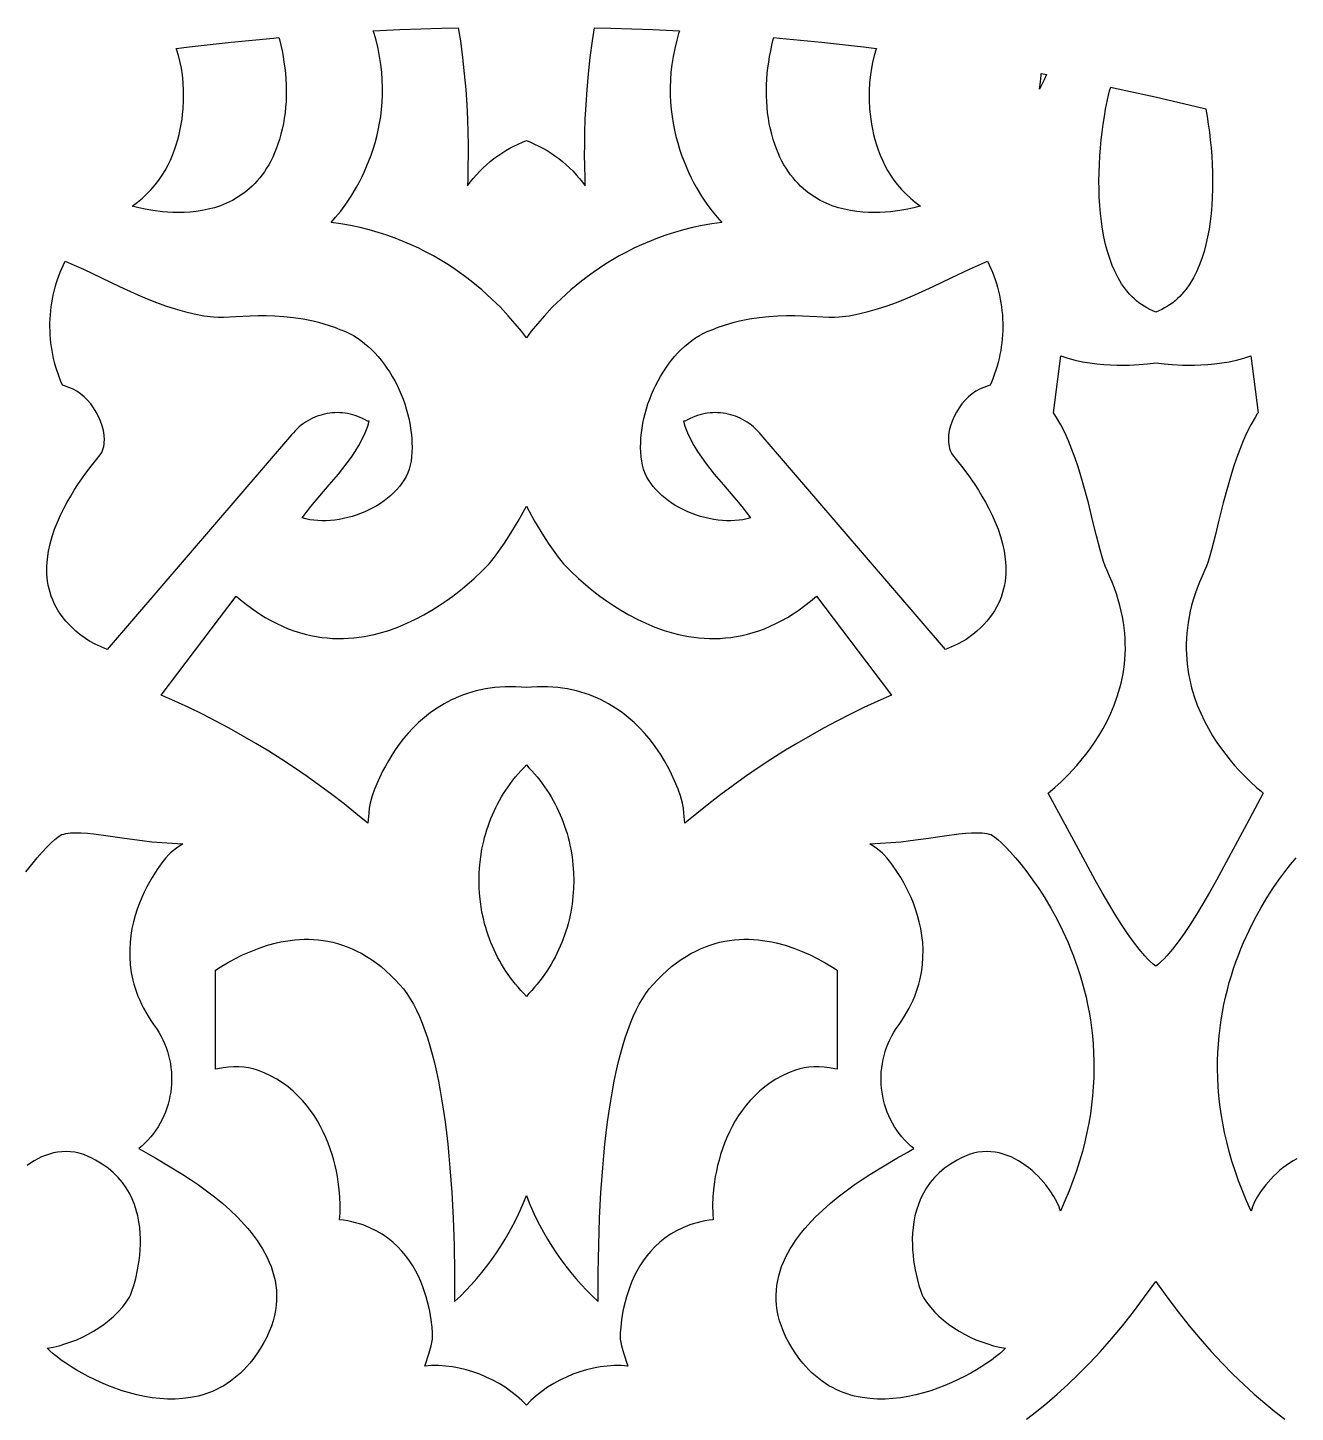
# Model space of a CAD drawing. Extents: x -350 to 350, y -780 to 780.
# Drawn here: x -30.1 to 46.4, y 516.4 to 599.9 of the extents above; entities that cross this region are included whole.
import ezdxf

# ---------------------------------------------------------------- set-up
doc = ezdxf.new("R2010")
doc.units = 0
doc.layers.add('LAYER_1', color=18, linetype='CONTINUOUS')

msp = doc.modelspace()

# ---------------------------------------------------------------- linework, layer by layer
at = {"layer": 'LAYER_1'}
for points in [[(5.095, 599.924), (7.641, 599.83), (9.252, 599.747), (9.191, 599.586), (9.072, 599.193), (8.952, 598.7), (8.855, 598.214), (8.78, 597.735), (8.726, 597.263), (8.693, 596.797), (8.678, 596.34), (8.682, 595.89), (8.703, 595.449), (8.74, 595.017), (8.792, 594.593), (8.858, 594.179), (8.938, 593.774), (9.029, 593.379), (9.132, 592.995), (9.246, 592.621), (9.368, 592.258), (9.499, 591.906), (9.637, 591.566), (9.782, 591.237), (9.932, 590.921), (10.086, 590.618), (10.244, 590.328), (10.565, 589.787), (10.888, 589.301), (11.205, 588.874), (11.508, 588.508), (11.789, 588.205), (11.188, 588.118), (10.604, 588.013), (10.035, 587.891), (9.482, 587.753), (8.945, 587.599), (8.423, 587.431), (7.916, 587.25), (7.425, 587.057), (6.949, 586.853), (6.487, 586.638), (6.041, 586.414), (5.61, 586.181), (5.194, 585.941), (4.792, 585.694), (4.405, 585.442), (4.033, 585.185), (3.675, 584.924), (3.331, 584.661), (3.002, 584.396), (2.687, 584.131), (2.099, 583.601), (1.567, 583.08), (1.09, 582.575), (0.667, 582.093), (0.298, 581.644), (0, 581.233), (-0.298, 581.644), (-0.667, 582.093), (-1.09, 582.575), (-1.567, 583.08), (-2.099, 583.601), (-2.687, 584.131), (-3.002, 584.396), (-3.331, 584.661), (-3.675, 584.924), (-4.033, 585.185), (-4.405, 585.442), (-4.792, 585.694), (-5.194, 585.941), (-5.61, 586.181), (-6.041, 586.414), (-6.487, 586.638), (-6.949, 586.853), (-7.425, 587.057), (-7.916, 587.25), (-8.423, 587.431), (-8.945, 587.599), (-9.482, 587.753), (-10.035, 587.891), (-10.604, 588.013), (-11.188, 588.118), (-11.789, 588.205), (-11.508, 588.508), (-11.205, 588.874), (-10.888, 589.301), (-10.565, 589.787), (-10.244, 590.328), (-10.086, 590.618), (-9.932, 590.921), (-9.782, 591.237), (-9.637, 591.566), (-9.499, 591.906), (-9.368, 592.258), (-9.246, 592.621), (-9.132, 592.995), (-9.029, 593.379), (-8.938, 593.774), (-8.858, 594.179), (-8.792, 594.593), (-8.74, 595.017), (-8.703, 595.449), (-8.682, 595.89), (-8.678, 596.34), (-8.693, 596.797), (-8.726, 597.263), (-8.78, 597.735), (-8.855, 598.214), (-8.952, 598.7), (-9.072, 599.193), (-9.191, 599.586), (-9.252, 599.747), (-7.641, 599.83), (-5.095, 599.924), (-4.113, 599.946), (-3.984, 599.152), (-3.85, 598.148), (-3.743, 597.164), (-3.661, 596.212), (-3.601, 595.299), (-3.559, 594.436), (-3.533, 593.631), (-3.52, 592.893), (-3.518, 592.233), (-3.522, 591.658), (-3.54, 590.804), (-3.552, 590.406), (-3.381, 590.635), (-3.201, 590.857), (-3.012, 591.074), (-2.815, 591.283), (-2.61, 591.485), (-2.399, 591.68), (-2.18, 591.867), (-1.955, 592.046), (-1.724, 592.216), (-1.488, 592.377), (-1.247, 592.529), (-1.001, 592.672), (-0.751, 592.804), (-0.498, 592.926), (-0.241, 593.038), (0, 593.139), (0.241, 593.038), (0.498, 592.926), (0.751, 592.804), (1.001, 592.672), (1.247, 592.529), (1.488, 592.377), (1.724, 592.216), (1.955, 592.046), (2.18, 591.867), (2.399, 591.68), (2.61, 591.485), (2.815, 591.283), (3.012, 591.074), (3.201, 590.857), (3.381, 590.635), (3.552, 590.406), (3.54, 590.804), (3.522, 591.658), (3.518, 592.233), (3.52, 592.893), (3.533, 593.631), (3.559, 594.436), (3.601, 595.299), (3.661, 596.212), (3.743, 597.164), (3.85, 598.148), (3.984, 599.152), (4.113, 599.946)], [(-14.903, 599.23), (-14.82, 598.893), (-14.746, 598.555), (-14.682, 598.214), (-14.626, 597.873), (-14.579, 597.531), (-14.542, 597.188), (-14.514, 596.846), (-14.496, 596.504), (-14.488, 596.163), (-14.491, 595.823), (-14.503, 595.485), (-14.527, 595.149), (-14.561, 594.815), (-14.606, 594.485), (-14.662, 594.158), (-14.729, 593.834), (-14.808, 593.514), (-14.898, 593.199), (-14.991, 592.917), (-15.09, 592.647), (-15.195, 592.389), (-15.307, 592.141), (-15.425, 591.905), (-15.548, 591.68), (-15.677, 591.465), (-15.811, 591.26), (-15.95, 591.066), (-16.094, 590.882), (-16.243, 590.707), (-16.395, 590.542), (-16.552, 590.386), (-16.712, 590.239), (-16.875, 590.1), (-17.042, 589.971), (-17.384, 589.736), (-17.736, 589.532), (-18.095, 589.357), (-18.46, 589.21), (-18.829, 589.089), (-19.199, 588.992), (-19.568, 588.916), (-19.935, 588.861), (-20.298, 588.824), (-20.653, 588.803), (-21, 588.796), (-21.336, 588.803), (-21.66, 588.82), (-21.968, 588.845), (-22.532, 588.916), (-23.013, 589), (-23.393, 589.083), (-23.788, 589.183), (-23.47, 589.419), (-23.173, 589.666), (-22.897, 589.924), (-22.64, 590.192), (-22.404, 590.468), (-22.185, 590.753), (-21.985, 591.044), (-21.802, 591.34), (-21.636, 591.642), (-21.485, 591.948), (-21.35, 592.258), (-21.23, 592.569), (-21.124, 592.882), (-21.031, 593.195), (-20.951, 593.508), (-20.882, 593.819), (-20.826, 594.127), (-20.779, 594.433), (-20.743, 594.734), (-20.717, 595.03), (-20.689, 595.603), (-20.69, 596.144), (-20.716, 596.646), (-20.761, 597.102), (-20.819, 597.503), (-20.886, 597.844), (-20.993, 598.26), (-21.119, 598.649), (-21.138, 598.698), (-20.341, 598.798), (-17.807, 599.08), (-15.269, 599.324), (-14.936, 599.351)], [(15.269, 599.324), (17.807, 599.08), (20.341, 598.798), (21.138, 598.698), (21.119, 598.649), (20.993, 598.26), (20.886, 597.844), (20.819, 597.503), (20.761, 597.102), (20.716, 596.646), (20.69, 596.144), (20.689, 595.603), (20.717, 595.03), (20.743, 594.734), (20.779, 594.433), (20.826, 594.127), (20.882, 593.819), (20.951, 593.508), (21.031, 593.195), (21.124, 592.882), (21.23, 592.569), (21.35, 592.258), (21.485, 591.948), (21.636, 591.642), (21.802, 591.34), (21.985, 591.044), (22.185, 590.753), (22.404, 590.468), (22.64, 590.192), (22.897, 589.924), (23.173, 589.666), (23.47, 589.419), (23.788, 589.183), (23.393, 589.083), (23.013, 589), (22.532, 588.916), (21.968, 588.845), (21.66, 588.82), (21.336, 588.803), (21, 588.796), (20.653, 588.803), (20.298, 588.824), (19.935, 588.861), (19.568, 588.916), (19.199, 588.992), (18.829, 589.089), (18.46, 589.21), (18.095, 589.357), (17.736, 589.532), (17.384, 589.736), (17.042, 589.971), (16.875, 590.1), (16.712, 590.239), (16.552, 590.386), (16.395, 590.542), (16.243, 590.707), (16.094, 590.882), (15.95, 591.066), (15.811, 591.26), (15.677, 591.465), (15.548, 591.68), (15.425, 591.905), (15.307, 592.141), (15.195, 592.389), (15.09, 592.647), (14.991, 592.917), (14.898, 593.199), (14.808, 593.514), (14.729, 593.834), (14.662, 594.158), (14.606, 594.485), (14.561, 594.815), (14.527, 595.149), (14.503, 595.485), (14.491, 595.823), (14.488, 596.163), (14.496, 596.504), (14.514, 596.846), (14.542, 597.188), (14.579, 597.531), (14.626, 597.873), (14.682, 598.214), (14.746, 598.555), (14.82, 598.893), (14.903, 599.23), (14.936, 599.351)], [(31.388, 597.118), (31.253, 596.808), (31.075, 596.435), (30.975, 596.243), (31.037, 596.673), (31.068, 597.083), (31.068, 597.178)], [(35.443, 596.322), (37.939, 595.778), (40.427, 595.196), (41.006, 595.052), (41.011, 595.026), (41.087, 594.58), (41.156, 594.122), (41.219, 593.654), (41.274, 593.176), (41.32, 592.691), (41.358, 592.201), (41.387, 591.706), (41.406, 591.208), (41.413, 590.71), (41.41, 590.212), (41.394, 589.716), (41.366, 589.224), (41.325, 588.737), (41.27, 588.257), (41.2, 587.786), (41.115, 587.324), (41.015, 586.874), (40.898, 586.437), (40.764, 586.015), (40.612, 585.609), (40.443, 585.221), (40.254, 584.853), (40.045, 584.505), (39.817, 584.181), (39.567, 583.88), (39.435, 583.739), (39.297, 583.605), (39.153, 583.478), (39.004, 583.357), (38.849, 583.244), (38.688, 583.139), (38.521, 583.041), (38.349, 582.951), (38.171, 582.868), (37.985, 582.794), (37.8, 582.868), (37.621, 582.951), (37.449, 583.041), (37.282, 583.139), (37.121, 583.244), (36.966, 583.357), (36.817, 583.478), (36.673, 583.605), (36.535, 583.739), (36.403, 583.88), (36.153, 584.181), (35.925, 584.505), (35.716, 584.853), (35.528, 585.221), (35.358, 585.609), (35.206, 586.015), (35.072, 586.437), (34.955, 586.874), (34.855, 587.324), (34.77, 587.786), (34.7, 588.257), (34.645, 588.737), (34.604, 589.224), (34.576, 589.716), (34.56, 590.212), (34.557, 590.71), (34.564, 591.208), (34.583, 591.706), (34.612, 592.201), (34.65, 592.691), (34.696, 593.176), (34.751, 593.654), (34.814, 594.122), (34.883, 594.58), (34.959, 595.026), (35.126, 595.876), (35.2, 596.138), (35.264, 596.358)], [(-27.282, 585.627), (-26.735, 585.375), (-25.64, 584.854), (-24.544, 584.33), (-23.441, 583.828), (-22.886, 583.592), (-22.328, 583.37), (-21.767, 583.165), (-21.201, 582.98), (-20.63, 582.818), (-20.054, 582.682), (-19.473, 582.574), (-18.885, 582.498), (-18.594, 582.481), (-18.27, 582.482), (-17.527, 582.516), (-16.666, 582.562), (-16.194, 582.578), (-15.696, 582.582), (-15.173, 582.569), (-14.626, 582.535), (-14.057, 582.475), (-13.467, 582.384), (-12.856, 582.257), (-12.544, 582.179), (-12.226, 582.089), (-11.905, 581.989), (-11.579, 581.876), (-11.249, 581.751), (-10.915, 581.612), (-10.674, 581.499), (-10.439, 581.372), (-10.208, 581.23), (-9.983, 581.074), (-9.764, 580.905), (-9.551, 580.724), (-9.344, 580.532), (-9.144, 580.328), (-8.95, 580.113), (-8.763, 579.889), (-8.584, 579.656), (-8.412, 579.415), (-8.248, 579.165), (-8.092, 578.908), (-7.945, 578.645), (-7.806, 578.376), (-7.676, 578.101), (-7.555, 577.822), (-7.443, 577.539), (-7.341, 577.253), (-7.249, 576.964), (-7.167, 576.673), (-7.095, 576.38), (-7.034, 576.087), (-6.984, 575.793), (-6.945, 575.5), (-6.918, 575.209), (-6.902, 574.919), (-6.898, 574.631), (-6.907, 574.347), (-6.928, 574.066), (-6.961, 573.79), (-7.006, 573.555), (-7.07, 573.325), (-7.153, 573.101), (-7.254, 572.884), (-7.371, 572.673), (-7.505, 572.469), (-7.653, 572.272), (-7.815, 572.082), (-7.99, 571.9), (-8.177, 571.726), (-8.376, 571.56), (-8.585, 571.402), (-8.803, 571.252), (-9.03, 571.112), (-9.265, 570.98), (-9.506, 570.858), (-9.753, 570.746), (-10.005, 570.643), (-10.261, 570.55), (-10.519, 570.468), (-10.78, 570.396), (-11.042, 570.336), (-11.305, 570.286), (-11.567, 570.247), (-11.827, 570.22), (-12.085, 570.205), (-12.339, 570.202), (-12.589, 570.212), (-12.834, 570.234), (-13.073, 570.269), (-13.304, 570.317), (-13.528, 570.378), (-13.275, 570.72), (-13.01, 571.056), (-12.46, 571.716), (-11.898, 572.368), (-11.341, 573.024), (-11.071, 573.356), (-10.811, 573.694), (-10.561, 574.039), (-10.325, 574.391), (-10.105, 574.753), (-9.904, 575.126), (-9.723, 575.51), (-9.566, 575.909), (-9.502, 576.129), (-9.488, 576.207), (-9.59, 576.207), (-9.733, 576.291), (-9.879, 576.367), (-10.026, 576.435), (-10.175, 576.496), (-10.326, 576.55), (-10.478, 576.597), (-10.631, 576.636), (-10.785, 576.668), (-10.939, 576.693), (-11.094, 576.711), (-11.249, 576.722), (-11.405, 576.726), (-11.56, 576.722), (-11.714, 576.712), (-11.868, 576.695), (-12.021, 576.671), (-12.173, 576.641), (-12.324, 576.603), (-12.473, 576.559), (-12.62, 576.508), (-12.765, 576.45), (-12.909, 576.386), (-13.049, 576.315), (-13.187, 576.237), (-13.323, 576.154), (-13.455, 576.063), (-13.583, 575.966), (-13.709, 575.863), (-13.83, 575.753), (-13.948, 575.637), (-14.061, 575.515), (-14.17, 575.387), (-25.302, 562.435), (-26.018, 562.759), (-26.364, 562.946), (-26.532, 563.049), (-26.694, 563.16), (-26.946, 563.351), (-27.18, 563.545), (-27.397, 563.743), (-27.598, 563.945), (-27.784, 564.149), (-27.953, 564.357), (-28.108, 564.568), (-28.248, 564.781), (-28.374, 564.996), (-28.486, 565.214), (-28.584, 565.433), (-28.67, 565.654), (-28.742, 565.877), (-28.803, 566.101), (-28.852, 566.326), (-28.89, 566.553), (-28.917, 566.779), (-28.934, 567.007), (-28.94, 567.234), (-28.937, 567.462), (-28.924, 567.689), (-28.903, 567.916), (-28.836, 568.368), (-28.739, 568.816), (-28.615, 569.258), (-28.467, 569.693), (-28.3, 570.119), (-28.115, 570.534), (-27.918, 570.936), (-27.71, 571.325), (-27.496, 571.697), (-27.279, 572.052), (-27.061, 572.388), (-26.64, 572.994), (-26.259, 573.504), (-25.946, 573.903), (-25.727, 574.177), (-25.629, 574.314), (-25.579, 574.435), (-25.539, 574.56), (-25.508, 574.688), (-25.486, 574.819), (-25.473, 574.953), (-25.468, 575.089), (-25.481, 575.367), (-25.524, 575.648), (-25.596, 575.931), (-25.692, 576.212), (-25.812, 576.487), (-25.953, 576.755), (-26.113, 577.011), (-26.29, 577.252), (-26.481, 577.476), (-26.684, 577.68), (-26.898, 577.859), (-27.119, 578.012), (-27.346, 578.135), (-27.61, 578.249), (-27.866, 578.343), (-27.991, 578.38), (-28.088, 578.605), (-28.178, 578.832), (-28.261, 579.061), (-28.338, 579.291), (-28.408, 579.523), (-28.472, 579.757), (-28.529, 579.992), (-28.58, 580.229), (-28.624, 580.466), (-28.661, 580.704), (-28.692, 580.944), (-28.716, 581.183), (-28.734, 581.423), (-28.745, 581.664), (-28.75, 581.904), (-28.748, 582.145), (-28.74, 582.385), (-28.725, 582.626), (-28.703, 582.865), (-28.675, 583.104), (-28.641, 583.343), (-28.6, 583.58), (-28.552, 583.816), (-28.498, 584.051), (-28.437, 584.285), (-28.37, 584.517), (-28.297, 584.748), (-28.217, 584.976), (-28.13, 585.203), (-28.037, 585.428), (-27.937, 585.65), (-27.831, 585.87)], [(27.937, 585.65), (28.037, 585.428), (28.13, 585.203), (28.217, 584.976), (28.297, 584.748), (28.37, 584.517), (28.437, 584.285), (28.498, 584.051), (28.552, 583.816), (28.6, 583.58), (28.641, 583.343), (28.675, 583.104), (28.703, 582.865), (28.725, 582.626), (28.74, 582.385), (28.748, 582.145), (28.75, 581.904), (28.745, 581.664), (28.734, 581.423), (28.716, 581.183), (28.692, 580.944), (28.661, 580.704), (28.624, 580.466), (28.58, 580.229), (28.529, 579.992), (28.472, 579.757), (28.408, 579.523), (28.338, 579.291), (28.261, 579.061), (28.178, 578.832), (28.088, 578.605), (27.991, 578.38), (27.866, 578.343), (27.61, 578.249), (27.346, 578.135), (27.119, 578.012), (26.898, 577.859), (26.684, 577.68), (26.481, 577.476), (26.29, 577.252), (26.113, 577.011), (25.953, 576.755), (25.812, 576.487), (25.692, 576.212), (25.596, 575.931), (25.524, 575.648), (25.481, 575.367), (25.468, 575.089), (25.473, 574.953), (25.486, 574.819), (25.508, 574.688), (25.539, 574.56), (25.579, 574.435), (25.629, 574.314), (25.727, 574.177), (25.946, 573.903), (26.259, 573.504), (26.64, 572.994), (27.061, 572.388), (27.279, 572.052), (27.496, 571.697), (27.71, 571.325), (27.918, 570.936), (28.115, 570.534), (28.3, 570.119), (28.467, 569.693), (28.615, 569.258), (28.739, 568.816), (28.836, 568.368), (28.903, 567.916), (28.924, 567.689), (28.937, 567.462), (28.94, 567.234), (28.934, 567.007), (28.917, 566.779), (28.89, 566.553), (28.852, 566.326), (28.803, 566.101), (28.742, 565.877), (28.67, 565.654), (28.584, 565.433), (28.486, 565.214), (28.374, 564.996), (28.248, 564.781), (28.108, 564.568), (27.953, 564.357), (27.784, 564.149), (27.598, 563.945), (27.397, 563.743), (27.18, 563.545), (26.946, 563.351), (26.694, 563.16), (26.532, 563.049), (26.364, 562.946), (26.018, 562.759), (25.302, 562.435), (14.17, 575.387), (14.061, 575.515), (13.948, 575.637), (13.83, 575.753), (13.709, 575.863), (13.583, 575.966), (13.455, 576.063), (13.323, 576.154), (13.187, 576.237), (13.049, 576.315), (12.909, 576.386), (12.765, 576.45), (12.62, 576.508), (12.473, 576.559), (12.324, 576.603), (12.173, 576.641), (12.021, 576.671), (11.868, 576.695), (11.714, 576.712), (11.56, 576.722), (11.405, 576.726), (11.249, 576.722), (11.094, 576.711), (10.939, 576.693), (10.785, 576.668), (10.631, 576.636), (10.478, 576.597), (10.326, 576.55), (10.175, 576.496), (10.026, 576.435), (9.879, 576.367), (9.733, 576.291), (9.59, 576.207), (9.488, 576.207), (9.502, 576.129), (9.566, 575.909), (9.723, 575.51), (9.904, 575.126), (10.105, 574.753), (10.325, 574.391), (10.561, 574.039), (10.811, 573.694), (11.071, 573.356), (11.341, 573.024), (11.898, 572.368), (12.46, 571.716), (13.01, 571.056), (13.275, 570.72), (13.528, 570.378), (13.304, 570.317), (13.073, 570.269), (12.834, 570.234), (12.589, 570.212), (12.339, 570.202), (12.085, 570.205), (11.827, 570.22), (11.567, 570.247), (11.305, 570.286), (11.042, 570.336), (10.78, 570.396), (10.519, 570.468), (10.261, 570.55), (10.005, 570.643), (9.753, 570.746), (9.506, 570.858), (9.265, 570.98), (9.03, 571.112), (8.803, 571.252), (8.585, 571.402), (8.376, 571.56), (8.177, 571.726), (7.99, 571.9), (7.815, 572.082), (7.653, 572.272), (7.505, 572.469), (7.371, 572.673), (7.254, 572.884), (7.153, 573.101), (7.07, 573.325), (7.006, 573.555), (6.961, 573.79), (6.928, 574.066), (6.907, 574.347), (6.898, 574.631), (6.902, 574.919), (6.918, 575.209), (6.945, 575.5), (6.984, 575.793), (7.034, 576.087), (7.095, 576.38), (7.167, 576.673), (7.249, 576.964), (7.341, 577.253), (7.443, 577.539), (7.555, 577.822), (7.676, 578.101), (7.806, 578.376), (7.945, 578.645), (8.092, 578.908), (8.248, 579.165), (8.412, 579.415), (8.584, 579.656), (8.763, 579.889), (8.95, 580.113), (9.144, 580.328), (9.344, 580.532), (9.551, 580.724), (9.764, 580.905), (9.983, 581.074), (10.208, 581.23), (10.439, 581.372), (10.674, 581.499), (10.915, 581.612), (11.249, 581.751), (11.579, 581.876), (11.905, 581.989), (12.226, 582.089), (12.544, 582.179), (12.856, 582.257), (13.467, 582.384), (14.057, 582.475), (14.626, 582.535), (15.173, 582.569), (15.696, 582.582), (16.194, 582.578), (16.666, 582.562), (17.527, 582.516), (18.27, 582.482), (18.594, 582.481), (18.885, 582.498), (19.473, 582.574), (20.054, 582.682), (20.63, 582.818), (21.201, 582.98), (21.767, 583.165), (22.328, 583.37), (22.886, 583.592), (23.441, 583.828), (24.544, 584.33), (25.64, 584.854), (26.735, 585.375), (27.282, 585.627), (27.831, 585.87)], [(44.154, 576.714), (44.109, 576.648), (43.976, 576.437), (43.721, 575.992), (43.483, 575.52), (43.261, 575.026), (43.052, 574.513), (42.858, 573.985), (42.675, 573.448), (42.505, 572.905), (42.346, 572.36), (42.055, 571.283), (41.798, 570.25), (41.565, 569.295), (41.351, 568.453), (41.249, 568.084), (41.148, 567.756), (41.048, 567.473), (40.948, 567.239), (40.778, 566.871), (40.623, 566.507), (40.483, 566.148), (40.358, 565.792), (40.247, 565.44), (40.15, 565.092), (40.066, 564.749), (39.996, 564.41), (39.937, 564.075), (39.892, 563.744), (39.857, 563.418), (39.835, 563.096), (39.823, 562.778), (39.822, 562.465), (39.831, 562.157), (39.85, 561.853), (39.879, 561.555), (39.916, 561.26), (39.962, 560.971), (40.016, 560.686), (40.079, 560.407), (40.148, 560.132), (40.308, 559.598), (40.492, 559.084), (40.698, 558.591), (40.923, 558.119), (41.163, 557.669), (41.415, 557.242), (41.676, 556.837), (41.943, 556.455), (42.212, 556.096), (42.481, 555.762), (42.745, 555.451), (43.003, 555.166), (43.25, 554.906), (43.701, 554.462), (44.073, 554.125), (44.339, 553.897), (44.475, 553.782), (43.457, 551.881), (42.515, 550.125), (41.64, 548.528), (41.225, 547.792), (40.824, 547.1), (40.436, 546.454), (40.059, 545.855), (39.693, 545.304), (39.337, 544.803), (38.989, 544.354), (38.648, 543.957), (38.481, 543.78), (38.314, 543.616), (38.15, 543.466), (37.985, 543.33), (37.82, 543.466), (37.656, 543.616), (37.489, 543.78), (37.322, 543.957), (36.981, 544.354), (36.633, 544.803), (36.277, 545.304), (35.911, 545.855), (35.534, 546.454), (35.146, 547.1), (34.745, 547.792), (34.33, 548.528), (33.455, 550.125), (32.513, 551.881), (31.495, 553.782), (31.631, 553.897), (31.897, 554.125), (32.269, 554.462), (32.72, 554.906), (32.967, 555.166), (33.225, 555.451), (33.489, 555.762), (33.758, 556.096), (34.027, 556.455), (34.294, 556.837), (34.555, 557.242), (34.807, 557.669), (35.047, 558.119), (35.272, 558.591), (35.478, 559.084), (35.662, 559.598), (35.822, 560.132), (35.892, 560.407), (35.954, 560.686), (36.008, 560.971), (36.054, 561.26), (36.091, 561.555), (36.12, 561.853), (36.139, 562.157), (36.148, 562.465), (36.147, 562.778), (36.135, 563.096), (36.113, 563.418), (36.079, 563.744), (36.033, 564.075), (35.975, 564.41), (35.904, 564.749), (35.82, 565.092), (35.723, 565.44), (35.612, 565.792), (35.487, 566.148), (35.347, 566.507), (35.192, 566.871), (35.022, 567.239), (34.922, 567.473), (34.822, 567.756), (34.722, 568.084), (34.619, 568.453), (34.405, 569.295), (34.172, 570.25), (33.915, 571.283), (33.625, 572.36), (33.465, 572.905), (33.295, 573.448), (33.113, 573.985), (32.918, 574.513), (32.71, 575.026), (32.487, 575.52), (32.249, 575.992), (31.994, 576.437), (31.861, 576.648), (31.816, 576.714), (32.248, 580.149), (32.673, 580.012), (33.119, 579.893), (33.563, 579.797), (34.002, 579.722), (34.433, 579.665), (34.854, 579.626), (35.261, 579.601), (35.652, 579.589), (36.371, 579.595), (36.988, 579.63), (37.478, 579.676), (37.985, 579.74), (38.492, 579.676), (38.982, 579.63), (39.599, 579.595), (40.318, 579.589), (40.709, 579.601), (41.116, 579.626), (41.537, 579.665), (41.968, 579.722), (42.407, 579.797), (42.851, 579.893), (43.297, 580.012), (43.722, 580.149)], [(0.499, 570.18), (1.038, 569.289), (1.322, 568.854), (1.617, 568.428), (1.926, 568.015), (2.251, 567.616), (2.397, 567.455), (2.698, 567.147), (3.146, 566.722), (3.728, 566.216), (4.067, 565.942), (4.436, 565.659), (4.833, 565.373), (5.258, 565.086), (5.709, 564.804), (6.185, 564.529), (6.684, 564.267), (7.205, 564.021), (7.747, 563.795), (8.309, 563.594), (8.889, 563.422), (9.185, 563.348), (9.486, 563.283), (9.791, 563.226), (10.099, 563.18), (10.411, 563.144), (10.726, 563.118), (11.045, 563.104), (11.366, 563.102), (11.691, 563.111), (12.018, 563.134), (12.349, 563.17), (12.681, 563.22), (13.016, 563.284), (13.353, 563.363), (13.692, 563.458), (14.033, 563.568), (14.375, 563.695), (14.719, 563.839), (15.065, 564), (15.411, 564.179), (15.759, 564.377), (16.107, 564.593), (16.456, 564.829), (16.806, 565.085), (17.156, 565.362), (17.506, 565.659), (22.04, 559.684), (21.205, 559.317), (20.376, 558.935), (19.552, 558.535), (18.735, 558.12), (17.925, 557.689), (17.122, 557.242), (16.327, 556.779), (15.539, 556.302), (14.76, 555.809), (13.989, 555.301), (13.228, 554.78), (12.476, 554.243), (11.734, 553.693), (11.003, 553.129), (10.282, 552.552), (9.572, 551.961), (9.512, 552.567), (9.479, 552.869), (9.433, 553.169), (9.304, 553.611), (9.157, 554.019), (8.948, 554.523), (8.674, 555.101), (8.51, 555.411), (8.329, 555.731), (8.128, 556.06), (7.908, 556.393), (7.669, 556.728), (7.408, 557.063), (7.127, 557.394), (6.824, 557.72), (6.499, 558.037), (6.15, 558.343), (5.779, 558.635), (5.383, 558.91), (4.963, 559.166), (4.518, 559.399), (4.286, 559.507), (4.047, 559.608), (3.802, 559.702), (3.55, 559.789), (3.291, 559.868), (3.025, 559.939), (2.753, 560.003), (2.474, 560.057), (2.188, 560.103), (1.894, 560.139), (1.594, 560.166), (1.286, 560.182), (0.971, 560.189), (0.649, 560.185), (0.319, 560.17), (0, 560.143), (-0.319, 560.17), (-0.649, 560.185), (-0.971, 560.189), (-1.286, 560.182), (-1.594, 560.166), (-1.894, 560.139), (-2.188, 560.103), (-2.474, 560.057), (-2.753, 560.003), (-3.025, 559.939), (-3.291, 559.868), (-3.55, 559.789), (-3.802, 559.702), (-4.047, 559.608), (-4.286, 559.507), (-4.518, 559.399), (-4.963, 559.166), (-5.383, 558.91), (-5.779, 558.635), (-6.15, 558.343), (-6.499, 558.037), (-6.824, 557.72), (-7.127, 557.394), (-7.408, 557.063), (-7.669, 556.728), (-7.908, 556.393), (-8.128, 556.06), (-8.329, 555.731), (-8.51, 555.411), (-8.674, 555.101), (-8.948, 554.523), (-9.157, 554.019), (-9.304, 553.611), (-9.433, 553.169), (-9.479, 552.869), (-9.512, 552.567), (-9.572, 551.961), (-10.282, 552.552), (-11.003, 553.129), (-11.734, 553.693), (-12.476, 554.243), (-13.228, 554.78), (-13.989, 555.301), (-14.76, 555.809), (-15.539, 556.302), (-16.327, 556.779), (-17.122, 557.242), (-17.925, 557.689), (-18.735, 558.12), (-19.552, 558.535), (-20.376, 558.935), (-21.205, 559.317), (-22.04, 559.684), (-17.506, 565.659), (-17.156, 565.362), (-16.806, 565.085), (-16.456, 564.829), (-16.107, 564.593), (-15.759, 564.377), (-15.411, 564.179), (-15.065, 564), (-14.719, 563.839), (-14.375, 563.695), (-14.033, 563.568), (-13.692, 563.458), (-13.353, 563.363), (-13.016, 563.284), (-12.681, 563.22), (-12.349, 563.17), (-12.018, 563.134), (-11.691, 563.111), (-11.366, 563.102), (-11.045, 563.104), (-10.726, 563.118), (-10.411, 563.144), (-10.099, 563.18), (-9.791, 563.226), (-9.486, 563.283), (-9.185, 563.348), (-8.889, 563.422), (-8.309, 563.594), (-7.747, 563.795), (-7.205, 564.021), (-6.684, 564.267), (-6.185, 564.529), (-5.709, 564.804), (-5.258, 565.086), (-4.833, 565.373), (-4.436, 565.659), (-4.067, 565.942), (-3.728, 566.216), (-3.146, 566.722), (-2.698, 567.147), (-2.397, 567.455), (-2.251, 567.616), (-1.926, 568.015), (-1.617, 568.428), (-1.322, 568.854), (-1.038, 569.289), (-0.499, 570.18), (0, 571.083)], [(0.158, 555.31), (0.33, 555.127), (0.495, 554.94), (0.655, 554.75), (0.81, 554.557), (0.959, 554.36), (1.102, 554.161), (1.24, 553.958), (1.372, 553.752), (1.498, 553.544), (1.619, 553.333), (1.734, 553.119), (1.843, 552.903), (1.947, 552.685), (2.046, 552.465), (2.138, 552.242), (2.225, 552.018), (2.307, 551.791), (2.383, 551.563), (2.453, 551.334), (2.517, 551.103), (2.576, 550.871), (2.63, 550.637), (2.677, 550.403), (2.756, 549.931), (2.812, 549.456), (2.846, 548.98), (2.857, 548.502), (2.846, 548.024), (2.812, 547.548), (2.756, 547.073), (2.677, 546.601), (2.576, 546.133), (2.517, 545.901), (2.453, 545.67), (2.383, 545.44), (2.307, 545.212), (2.225, 544.986), (2.138, 544.762), (2.046, 544.539), (1.947, 544.319), (1.843, 544.101), (1.734, 543.885), (1.619, 543.671), (1.498, 543.46), (1.372, 543.251), (1.24, 543.046), (1.102, 542.843), (0.959, 542.643), (0.81, 542.447), (0.655, 542.253), (0.495, 542.063), (0.33, 541.877), (0.158, 541.694), (0, 541.515), (-0.158, 541.694), (-0.33, 541.877), (-0.495, 542.063), (-0.655, 542.253), (-0.81, 542.447), (-0.959, 542.643), (-1.102, 542.843), (-1.24, 543.046), (-1.372, 543.251), (-1.498, 543.46), (-1.619, 543.671), (-1.734, 543.885), (-1.843, 544.101), (-1.947, 544.319), (-2.046, 544.539), (-2.138, 544.762), (-2.225, 544.986), (-2.307, 545.212), (-2.383, 545.44), (-2.453, 545.67), (-2.517, 545.901), (-2.576, 546.133), (-2.677, 546.601), (-2.756, 547.073), (-2.812, 547.548), (-2.846, 548.024), (-2.857, 548.502), (-2.846, 548.98), (-2.812, 549.456), (-2.756, 549.931), (-2.677, 550.403), (-2.63, 550.637), (-2.576, 550.871), (-2.517, 551.103), (-2.453, 551.334), (-2.383, 551.563), (-2.307, 551.791), (-2.225, 552.018), (-2.138, 552.242), (-2.046, 552.465), (-1.947, 552.685), (-1.843, 552.903), (-1.734, 553.119), (-1.619, 553.333), (-1.498, 553.544), (-1.372, 553.752), (-1.24, 553.958), (-1.102, 554.161), (-0.959, 554.36), (-0.81, 554.557), (-0.655, 554.75), (-0.495, 554.94), (-0.33, 555.127), (-0.158, 555.31), (0, 555.489)], [(27.508, 551.376), (27.791, 551.338), (27.922, 551.309), (28.046, 551.272), (28.136, 551.224), (28.274, 551.123), (28.456, 550.971), (28.676, 550.769), (28.93, 550.517), (29.214, 550.217), (29.523, 549.87), (29.852, 549.476), (30.198, 549.036), (30.555, 548.552), (30.919, 548.025), (31.286, 547.454), (31.651, 546.842), (32.01, 546.189), (32.357, 545.497), (32.689, 544.766), (32.848, 544.386), (33.002, 543.996), (33.149, 543.598), (33.289, 543.19), (33.423, 542.773), (33.548, 542.348), (33.665, 541.914), (33.774, 541.471), (33.872, 541.019), (33.961, 540.56), (34.039, 540.092), (34.106, 539.615), (34.161, 539.131), (34.204, 538.639), (34.234, 538.139), (34.251, 537.632), (34.253, 537.116), (34.242, 536.594), (34.214, 536.064), (34.172, 535.527), (34.113, 534.983), (34.037, 534.432), (33.944, 533.874), (33.833, 533.309), (33.703, 532.738), (33.554, 532.16), (33.386, 531.576), (33.198, 530.986), (32.988, 530.389), (32.758, 529.787), (32.505, 529.179), (32.231, 528.565), (32.197, 528.686), (32.15, 528.82), (32.019, 529.114), (31.84, 529.44), (31.616, 529.785), (31.349, 530.14), (31.044, 530.495), (30.877, 530.67), (30.701, 530.841), (30.517, 531.007), (30.325, 531.167), (30.125, 531.319), (29.918, 531.463), (29.704, 531.596), (29.483, 531.719), (29.256, 531.829), (29.023, 531.925), (28.784, 532.006), (28.54, 532.072), (28.291, 532.119), (28.038, 532.148), (27.78, 532.157), (27.519, 532.145), (27.254, 532.111), (26.986, 532.052), (26.715, 531.969), (26.442, 531.86), (26.217, 531.754), (26.002, 531.643), (25.798, 531.526), (25.603, 531.405), (25.418, 531.279), (25.243, 531.148), (25.076, 531.013), (24.919, 530.874), (24.77, 530.731), (24.63, 530.585), (24.375, 530.282), (24.152, 529.967), (23.959, 529.642), (23.794, 529.308), (23.656, 528.968), (23.543, 528.624), (23.453, 528.276), (23.385, 527.926), (23.336, 527.578), (23.306, 527.231), (23.293, 526.888), (23.294, 526.551), (23.309, 526.222), (23.334, 525.902), (23.37, 525.592), (23.464, 525.014), (23.576, 524.501), (23.694, 524.067), (23.803, 523.726), (23.89, 523.493), (23.941, 523.381), (24.151, 523.07), (24.381, 522.775), (24.631, 522.494), (24.898, 522.228), (25.182, 521.977), (25.48, 521.742), (25.791, 521.523), (26.114, 521.32), (26.446, 521.132), (26.787, 520.962), (27.134, 520.807), (27.487, 520.67), (27.843, 520.549), (28.201, 520.445), (28.56, 520.359), (28.917, 520.291), (28.748, 520.128), (28.549, 519.955), (28.321, 519.772), (28.067, 519.582), (27.787, 519.386), (27.484, 519.188), (27.159, 518.988), (26.814, 518.79), (26.45, 518.594), (26.069, 518.404), (25.672, 518.22), (25.261, 518.046), (24.837, 517.883), (24.402, 517.733), (23.958, 517.598), (23.507, 517.481), (23.049, 517.382), (22.586, 517.306), (22.121, 517.252), (21.654, 517.225), (21.187, 517.224), (20.722, 517.254), (20.26, 517.314), (20.03, 517.357), (19.802, 517.409), (19.576, 517.469), (19.352, 517.539), (19.129, 517.618), (18.909, 517.707), (18.691, 517.806), (18.475, 517.915), (18.263, 518.034), (18.053, 518.164), (17.847, 518.305), (17.644, 518.458), (17.444, 518.621), (17.249, 518.797), (17.057, 518.984), (16.87, 519.184), (16.686, 519.396), (16.508, 519.621), (16.259, 519.963), (16.036, 520.302), (15.838, 520.637), (15.665, 520.969), (15.515, 521.297), (15.388, 521.621), (15.284, 521.942), (15.201, 522.26), (15.139, 522.573), (15.097, 522.883), (15.075, 523.188), (15.072, 523.49), (15.087, 523.788), (15.119, 524.082), (15.168, 524.372), (15.232, 524.657), (15.313, 524.939), (15.407, 525.216), (15.516, 525.489), (15.638, 525.758), (15.773, 526.022), (15.919, 526.282), (16.077, 526.537), (16.245, 526.788), (16.423, 527.034), (16.609, 527.276), (16.805, 527.512), (17.007, 527.745), (17.433, 528.194), (17.882, 528.624), (18.347, 529.034), (18.823, 529.423), (19.305, 529.792), (19.787, 530.139), (20.263, 530.464), (20.728, 530.767), (21.603, 531.305), (22.366, 531.749), (22.973, 532.096), (23.38, 532.342), (23.184, 532.508), (22.998, 532.681), (22.822, 532.862), (22.655, 533.051), (22.499, 533.246), (22.353, 533.448), (22.217, 533.656), (22.092, 533.87), (21.977, 534.089), (21.872, 534.313), (21.777, 534.541), (21.693, 534.773), (21.62, 535.009), (21.558, 535.247), (21.506, 535.489), (21.464, 535.732), (21.434, 535.977), (21.415, 536.224), (21.406, 536.471), (21.409, 536.719), (21.422, 536.967), (21.447, 537.215), (21.483, 537.461), (21.53, 537.707), (21.589, 537.951), (21.659, 538.192), (21.74, 538.431), (21.833, 538.667), (21.938, 538.9), (22.054, 539.129), (22.182, 539.353), (22.322, 539.573), (22.502, 539.82), (22.669, 540.067), (22.825, 540.314), (22.97, 540.559), (23.103, 540.805), (23.225, 541.049), (23.336, 541.293), (23.437, 541.535), (23.527, 541.776), (23.608, 542.016), (23.679, 542.255), (23.741, 542.493), (23.839, 542.963), (23.903, 543.425), (23.935, 543.88), (23.939, 544.327), (23.917, 544.763), (23.87, 545.189), (23.801, 545.604), (23.713, 546.006), (23.608, 546.395), (23.489, 546.771), (23.356, 547.131), (23.214, 547.476), (23.064, 547.805), (22.909, 548.115), (22.75, 548.408), (22.591, 548.682), (22.28, 549.168), (21.995, 549.567), (21.754, 549.872), (21.575, 550.077), (21.479, 550.175), (21.105, 550.454), (20.722, 550.72), (21.374, 550.748), (22.002, 550.791), (22.605, 550.846), (23.182, 550.91), (24.26, 551.053), (25.233, 551.196), (26.1, 551.314), (26.493, 551.356), (26.859, 551.382), (27.197, 551.39)], [(13.417, 544.959), (13.7, 544.948), (13.981, 544.926), (14.26, 544.894), (14.537, 544.852), (14.81, 544.801), (15.081, 544.742), (15.614, 544.599), (16.133, 544.428), (16.637, 544.232), (17.124, 544.016), (17.593, 543.783), (18.042, 543.538), (18.47, 543.283), (18.761, 543.097), (18.761, 537.124), (18.62, 537.154), (18.295, 537.205), (17.974, 537.241), (17.659, 537.258), (17.352, 537.258), (17.055, 537.239), (16.769, 537.201), (16.495, 537.142), (16.235, 537.064), (15.822, 536.902), (15.431, 536.719), (15.061, 536.515), (14.712, 536.293), (14.383, 536.053), (14.075, 535.797), (13.785, 535.527), (13.514, 535.243), (13.262, 534.948), (13.027, 534.642), (12.81, 534.326), (12.609, 534.003), (12.425, 533.674), (12.256, 533.34), (12.102, 533.002), (11.963, 532.662), (11.837, 532.321), (11.726, 531.981), (11.627, 531.642), (11.54, 531.307), (11.466, 530.976), (11.403, 530.652), (11.351, 530.335), (11.309, 530.027), (11.254, 529.443), (11.234, 528.911), (11.245, 528.442), (11.282, 528.046), (11.025, 528.012), (10.776, 527.97), (10.535, 527.92), (10.302, 527.863), (10.076, 527.798), (9.857, 527.727), (9.441, 527.565), (9.054, 527.378), (8.694, 527.169), (8.36, 526.94), (8.051, 526.693), (7.767, 526.43), (7.506, 526.153), (7.267, 525.864), (7.049, 525.566), (6.852, 525.261), (6.674, 524.95), (6.515, 524.635), (6.373, 524.32), (6.247, 524.006), (6.137, 523.694), (6.041, 523.388), (5.959, 523.089), (5.889, 522.8), (5.831, 522.522), (5.746, 522.01), (5.694, 521.569), (5.67, 521.217), (5.664, 520.97), (5.67, 520.846), (5.704, 520.638), (5.748, 520.431), (5.857, 520.022), (6.125, 519.221), (5.715, 519.245), (5.3, 519.244), (4.883, 519.216), (4.464, 519.165), (4.047, 519.089), (3.631, 518.989), (3.22, 518.867), (2.814, 518.722), (2.416, 518.557), (2.027, 518.37), (1.649, 518.163), (1.284, 517.937), (0.933, 517.691), (0.597, 517.428), (0.28, 517.147), (0, 516.849), (-0.28, 517.147), (-0.597, 517.428), (-0.933, 517.691), (-1.284, 517.937), (-1.649, 518.163), (-2.027, 518.37), (-2.416, 518.557), (-2.814, 518.722), (-3.22, 518.867), (-3.631, 518.989), (-4.047, 519.089), (-4.464, 519.165), (-4.883, 519.216), (-5.3, 519.244), (-5.715, 519.245), (-6.125, 519.221), (-5.857, 520.022), (-5.748, 520.431), (-5.704, 520.638), (-5.67, 520.846), (-5.664, 520.97), (-5.67, 521.217), (-5.694, 521.569), (-5.746, 522.01), (-5.831, 522.522), (-5.889, 522.8), (-5.959, 523.089), (-6.041, 523.388), (-6.137, 523.694), (-6.247, 524.006), (-6.373, 524.32), (-6.515, 524.635), (-6.674, 524.95), (-6.852, 525.261), (-7.049, 525.566), (-7.267, 525.864), (-7.506, 526.153), (-7.767, 526.43), (-8.051, 526.693), (-8.36, 526.94), (-8.694, 527.169), (-9.054, 527.378), (-9.441, 527.565), (-9.857, 527.727), (-10.076, 527.798), (-10.302, 527.863), (-10.535, 527.92), (-10.776, 527.97), (-11.025, 528.012), (-11.282, 528.046), (-11.245, 528.442), (-11.234, 528.911), (-11.254, 529.443), (-11.309, 530.027), (-11.351, 530.335), (-11.403, 530.652), (-11.466, 530.976), (-11.54, 531.307), (-11.627, 531.642), (-11.726, 531.981), (-11.837, 532.321), (-11.963, 532.662), (-12.102, 533.002), (-12.256, 533.34), (-12.425, 533.674), (-12.609, 534.003), (-12.81, 534.326), (-13.027, 534.642), (-13.262, 534.948), (-13.514, 535.243), (-13.785, 535.527), (-14.075, 535.797), (-14.383, 536.053), (-14.712, 536.293), (-15.061, 536.515), (-15.431, 536.719), (-15.822, 536.902), (-16.235, 537.064), (-16.495, 537.142), (-16.769, 537.201), (-17.055, 537.239), (-17.352, 537.258), (-17.659, 537.258), (-17.974, 537.241), (-18.295, 537.205), (-18.62, 537.154), (-18.761, 537.124), (-18.761, 543.097), (-18.47, 543.283), (-18.042, 543.538), (-17.593, 543.783), (-17.124, 544.016), (-16.637, 544.232), (-16.133, 544.428), (-15.614, 544.599), (-15.081, 544.742), (-14.81, 544.801), (-14.537, 544.852), (-14.26, 544.894), (-13.981, 544.926), (-13.7, 544.948), (-13.417, 544.959), (-13.132, 544.96), (-12.845, 544.949), (-12.557, 544.926), (-12.268, 544.89), (-11.977, 544.842), (-11.686, 544.779), (-11.394, 544.703), (-11.102, 544.613), (-10.809, 544.507), (-10.516, 544.386), (-10.223, 544.25), (-9.931, 544.096), (-9.639, 543.926), (-9.348, 543.738), (-9.058, 543.533), (-8.768, 543.309), (-8.48, 543.066), (-8.194, 542.804), (-7.909, 542.522), (-7.626, 542.219), (-7.412, 541.964), (-7.205, 541.682), (-7.006, 541.375), (-6.815, 541.042), (-6.631, 540.684), (-6.454, 540.301), (-6.285, 539.895), (-6.124, 539.464), (-5.97, 539.01), (-5.823, 538.533), (-5.683, 538.034), (-5.55, 537.512), (-5.425, 536.969), (-5.307, 536.405), (-5.195, 535.82), (-5.091, 535.215), (-4.994, 534.589), (-4.903, 533.944), (-4.82, 533.28), (-4.743, 532.598), (-4.673, 531.897), (-4.609, 531.178), (-4.502, 529.689), (-4.421, 528.133), (-4.366, 526.515), (-4.336, 524.837), (-4.331, 523.103), (-3.984, 523.433), (-3.645, 523.775), (-3.315, 524.128), (-2.994, 524.492), (-2.683, 524.866), (-2.381, 525.25), (-2.09, 525.643), (-1.809, 526.044), (-1.539, 526.454), (-1.28, 526.871), (-1.033, 527.296), (-0.798, 527.727), (-0.574, 528.164), (-0.364, 528.608), (-0.166, 529.056), (0, 529.509), (0.166, 529.056), (0.364, 528.608), (0.574, 528.164), (0.798, 527.727), (1.033, 527.296), (1.28, 526.871), (1.539, 526.454), (1.809, 526.044), (2.09, 525.643), (2.381, 525.25), (2.683, 524.866), (2.994, 524.492), (3.315, 524.128), (3.645, 523.775), (3.984, 523.433), (4.331, 523.103), (4.336, 524.837), (4.366, 526.515), (4.421, 528.133), (4.502, 529.689), (4.609, 531.178), (4.673, 531.897), (4.743, 532.598), (4.82, 533.28), (4.903, 533.944), (4.994, 534.589), (5.091, 535.215), (5.195, 535.82), (5.307, 536.405), (5.425, 536.969), (5.55, 537.512), (5.683, 538.034), (5.823, 538.533), (5.97, 539.01), (6.124, 539.464), (6.285, 539.895), (6.454, 540.301), (6.631, 540.684), (6.815, 541.042), (7.006, 541.375), (7.205, 541.682), (7.412, 541.964), (7.626, 542.219), (7.909, 542.522), (8.194, 542.804), (8.48, 543.066), (8.768, 543.309), (9.058, 543.533), (9.348, 543.738), (9.639, 543.926), (9.931, 544.096), (10.223, 544.25), (10.516, 544.386), (10.809, 544.507), (11.102, 544.613), (11.394, 544.703), (11.686, 544.779), (11.977, 544.842), (12.268, 544.89), (12.557, 544.926), (12.845, 544.949), (13.132, 544.96)]]:
    msp.add_lwpolyline(points, close=True, dxfattribs=at)
for points in [[(-30.198, 549.036), (-29.852, 549.476), (-29.523, 549.87), (-29.214, 550.217), (-28.93, 550.517), (-28.676, 550.769), (-28.456, 550.971), (-28.274, 551.123), (-28.136, 551.224), (-28.046, 551.272), (-27.922, 551.309), (-27.791, 551.338), (-27.508, 551.376), (-27.197, 551.39), (-26.859, 551.382), (-26.493, 551.356), (-26.1, 551.314), (-25.233, 551.196), (-24.26, 551.053), (-23.182, 550.91), (-22.605, 550.846), (-22.002, 550.791), (-21.374, 550.748), (-20.722, 550.72), (-21.105, 550.454), (-21.479, 550.175), (-21.575, 550.077), (-21.754, 549.872), (-21.995, 549.567), (-22.28, 549.168), (-22.591, 548.682), (-22.75, 548.408), (-22.909, 548.115), (-23.064, 547.805), (-23.214, 547.476), (-23.356, 547.131), (-23.489, 546.771), (-23.608, 546.395), (-23.713, 546.006), (-23.801, 545.604), (-23.87, 545.189), (-23.917, 544.763), (-23.939, 544.327), (-23.935, 543.88), (-23.903, 543.425), (-23.839, 542.963), (-23.741, 542.493), (-23.679, 542.255), (-23.608, 542.016), (-23.527, 541.776), (-23.437, 541.535), (-23.336, 541.293), (-23.225, 541.049), (-23.103, 540.805), (-22.97, 540.559), (-22.825, 540.314), (-22.669, 540.067), (-22.502, 539.82), (-22.322, 539.573), (-22.182, 539.353), (-22.054, 539.129), (-21.938, 538.9), (-21.833, 538.667), (-21.74, 538.431), (-21.659, 538.192), (-21.589, 537.951), (-21.53, 537.707), (-21.483, 537.461), (-21.447, 537.215), (-21.422, 536.967), (-21.409, 536.719), (-21.406, 536.471), (-21.415, 536.224), (-21.434, 535.977), (-21.464, 535.732), (-21.506, 535.489), (-21.558, 535.247), (-21.62, 535.009), (-21.693, 534.773), (-21.777, 534.541), (-21.872, 534.313), (-21.977, 534.089), (-22.092, 533.87), (-22.217, 533.656), (-22.353, 533.448), (-22.499, 533.246), (-22.655, 533.051), (-22.822, 532.862), (-22.998, 532.681), (-23.184, 532.508), (-23.38, 532.342), (-22.973, 532.096), (-22.366, 531.749), (-21.603, 531.305), (-20.728, 530.767), (-20.263, 530.464), (-19.787, 530.139), (-19.305, 529.792), (-18.823, 529.423), (-18.347, 529.034), (-17.882, 528.624), (-17.433, 528.194), (-17.007, 527.745), (-16.805, 527.512), (-16.609, 527.276), (-16.423, 527.034), (-16.245, 526.788), (-16.077, 526.537), (-15.919, 526.282), (-15.773, 526.022), (-15.638, 525.758), (-15.516, 525.489), (-15.407, 525.216), (-15.313, 524.939), (-15.232, 524.657), (-15.168, 524.372), (-15.119, 524.082), (-15.087, 523.788), (-15.072, 523.49), (-15.075, 523.188), (-15.097, 522.883), (-15.139, 522.573), (-15.201, 522.26), (-15.284, 521.942), (-15.388, 521.621), (-15.515, 521.297), (-15.665, 520.969), (-15.838, 520.637), (-16.036, 520.302), (-16.259, 519.963), (-16.508, 519.621), (-16.686, 519.396), (-16.87, 519.184), (-17.057, 518.984), (-17.249, 518.797), (-17.444, 518.621), (-17.644, 518.458), (-17.847, 518.305), (-18.053, 518.164), (-18.263, 518.034), (-18.475, 517.915), (-18.691, 517.806), (-18.909, 517.707), (-19.129, 517.618), (-19.352, 517.539), (-19.576, 517.469), (-19.802, 517.409), (-20.03, 517.357), (-20.26, 517.314), (-20.722, 517.254), (-21.187, 517.224), (-21.654, 517.225), (-22.121, 517.252), (-22.586, 517.306), (-23.049, 517.382), (-23.507, 517.481), (-23.958, 517.598), (-24.402, 517.733), (-24.837, 517.883), (-25.261, 518.046), (-25.672, 518.22), (-26.069, 518.404), (-26.45, 518.594), (-26.814, 518.79), (-27.159, 518.988), (-27.484, 519.188), (-27.787, 519.386), (-28.067, 519.582), (-28.321, 519.772), (-28.549, 519.955), (-28.748, 520.128), (-28.917, 520.291), (-28.56, 520.359), (-28.201, 520.445), (-27.843, 520.549), (-27.487, 520.67), (-27.134, 520.807), (-26.787, 520.962), (-26.446, 521.132), (-26.114, 521.32), (-25.791, 521.523), (-25.48, 521.742), (-25.182, 521.977), (-24.898, 522.228), (-24.631, 522.494), (-24.381, 522.775), (-24.151, 523.07), (-23.941, 523.381), (-23.89, 523.493), (-23.803, 523.726), (-23.694, 524.067), (-23.576, 524.501), (-23.464, 525.014), (-23.37, 525.592), (-23.334, 525.902), (-23.309, 526.222), (-23.294, 526.551), (-23.293, 526.888), (-23.306, 527.231), (-23.336, 527.578), (-23.385, 527.926), (-23.453, 528.276), (-23.543, 528.624), (-23.656, 528.968), (-23.794, 529.308), (-23.959, 529.642), (-24.152, 529.967), (-24.375, 530.282), (-24.63, 530.585), (-24.77, 530.731), (-24.919, 530.874), (-25.076, 531.013), (-25.243, 531.148), (-25.418, 531.279), (-25.603, 531.405), (-25.798, 531.526), (-26.002, 531.643), (-26.217, 531.754), (-26.442, 531.86), (-26.715, 531.969), (-26.986, 532.052), (-27.254, 532.111), (-27.519, 532.145), (-27.78, 532.157), (-28.038, 532.148), (-28.291, 532.119), (-28.54, 532.072), (-28.784, 532.006), (-29.023, 531.925), (-29.256, 531.829), (-29.483, 531.719), (-29.704, 531.596), (-29.918, 531.463), (-30.125, 531.319)], [(46.487, 531.719), (46.266, 531.596), (46.052, 531.463), (45.845, 531.319), (45.645, 531.167), (45.453, 531.007), (45.269, 530.841), (45.093, 530.67), (44.927, 530.495), (44.621, 530.14), (44.354, 529.785), (44.13, 529.44), (43.951, 529.114), (43.82, 528.82), (43.773, 528.686), (43.739, 528.565), (43.465, 529.179), (43.212, 529.787), (42.982, 530.389), (42.772, 530.986), (42.584, 531.576), (42.416, 532.16), (42.267, 532.738), (42.137, 533.309), (42.026, 533.874), (41.933, 534.432), (41.857, 534.983), (41.798, 535.527), (41.756, 536.064), (41.729, 536.594), (41.717, 537.116), (41.719, 537.632), (41.736, 538.139), (41.766, 538.639), (41.809, 539.131), (41.864, 539.615), (41.931, 540.092), (42.009, 540.56), (42.098, 541.019), (42.196, 541.471), (42.305, 541.914), (42.422, 542.348), (42.547, 542.773), (42.681, 543.19), (42.821, 543.598), (42.969, 543.996), (43.122, 544.386), (43.281, 544.766), (43.613, 545.497), (43.961, 546.189), (44.319, 546.842), (44.684, 547.454), (45.051, 548.025), (45.415, 548.552), (45.772, 549.036), (46.118, 549.476), (46.447, 549.87)], [(30.189, 516.007), (30.794, 516.477), (31.411, 516.984), (32.04, 517.527), (32.679, 518.11), (33.326, 518.733), (33.98, 519.397), (34.64, 520.104), (35.305, 520.856), (35.973, 521.652), (36.644, 522.496), (37.314, 523.387), (37.985, 524.328), (38.656, 523.387), (39.327, 522.496), (39.997, 521.652), (40.665, 520.856), (41.33, 520.104), (41.99, 519.397), (42.644, 518.733), (43.292, 518.11), (43.93, 517.527), (44.559, 516.984), (45.176, 516.477), (45.781, 516.007)]]:
    msp.add_lwpolyline(points, dxfattribs=at)

doc.saveas('drawing.dxf')
